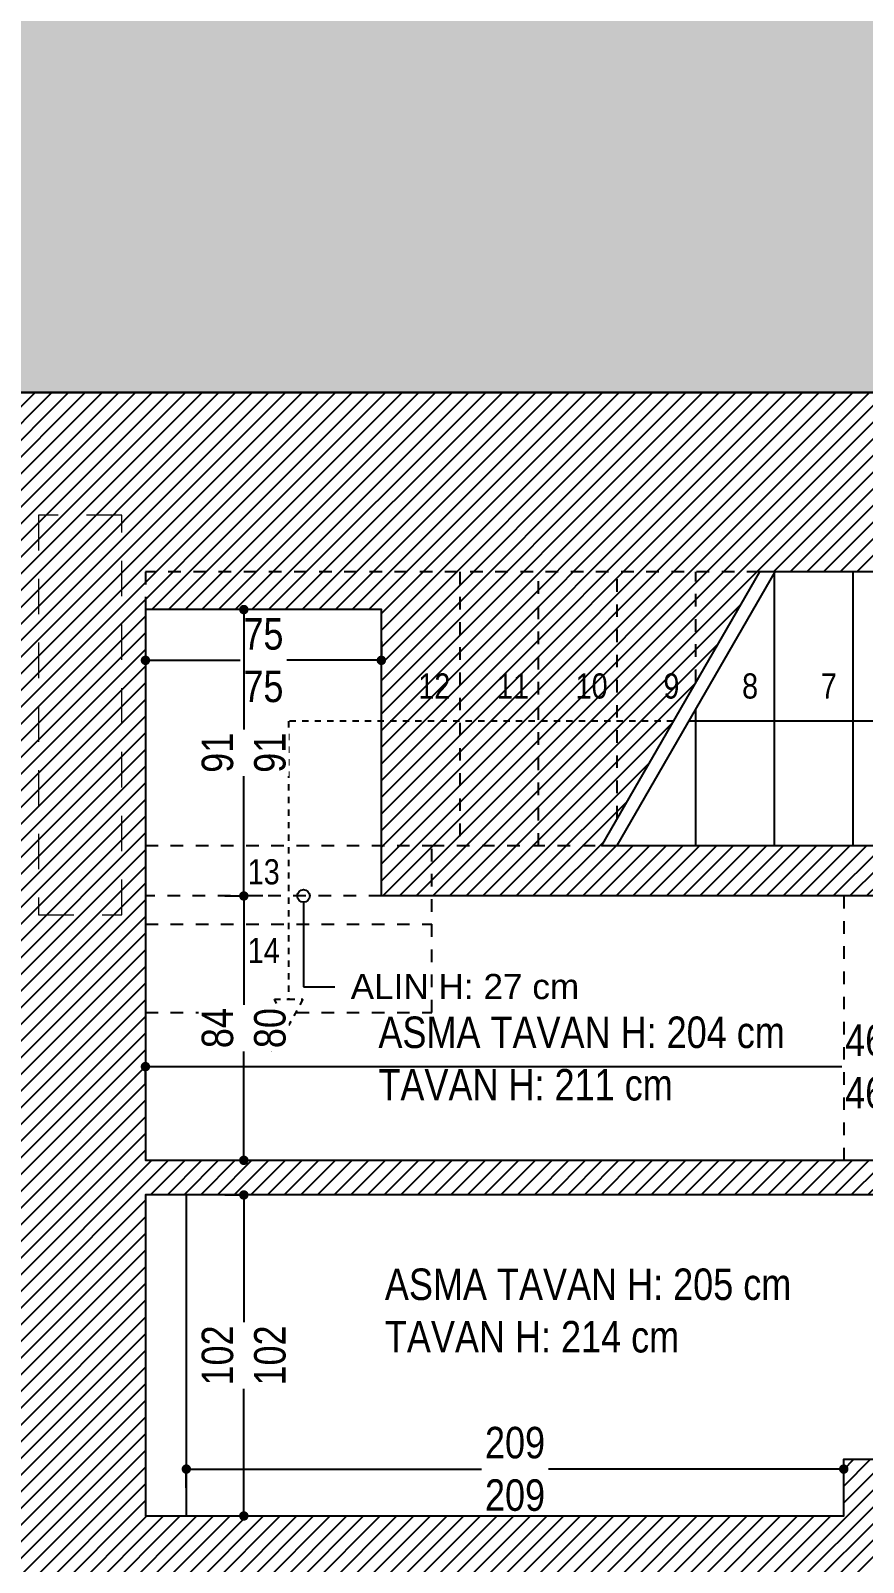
# Model space of a CAD drawing. Header units: millimetres. Extents: x 863 to 22635, y -482 to 12118.
# Drawn here: x 20797.5 to 21062.3, y 10191.9 to 10678.6 of the extents above; entities that cross this region are included whole.
import ezdxf
from ezdxf import colors
from ezdxf.entities.mleader import LeaderData, LeaderLine
from ezdxf.math import Vec2, Vec3

# ---------------------------------------------------------------- set-up
doc = ezdxf.new("R2010")
doc.units = ezdxf.units.MM
doc.header["$PDMODE"] = 35
doc.linetypes.add('JIS_02_0.7', pattern=[1.35, 0.75, -0.6])
doc.linetypes.add('JIS_02_1.0', pattern=[2, 1, -1])
doc.layers.add('ABOVE_0G', color=235, linetype='JIS_02_0.7', lineweight=9)
for name, color, linetype in [('CEILING_0G', 92, 'Continuous'), ('DIM_0G', 20, 'Continuous'), ('ELE-6_0G', 23, 'Continuous'), ('Existing WALL HATCH_0G', 251, 'Continuous'), ('Existing WALL_0G', 65, 'Continuous'), ('HATCH_0G', 251, 'Continuous'), ('STAIR_0G', 181, 'Continuous'), ('SYMBOL_0G', 32, 'Continuous')]:
    doc.layers.add(name, color=color, linetype=linetype)
doc.styles.add('0G_50', font='ARIALN.TTF', dxfattribs={"height": 50})
doc.styles.add('OZGU', font='ARIALN.TTF')
doc.styles.get("Standard").update_dxf_attribs({"font": 'arial.ttf'})
doc.dimstyles.new('0G_1_50_ORTA', dxfattribs={"dimtxt": 10, "dimasz": 3, "dimexe": 1, "dimexo": 4, "dimgap": 1, "dimtad": 0, "dimdec": 1, "dimzin": 9, "dimtxsty": 'OZGU', "dimblk": 'DOT', "dimcen": 2, "dimclrd": 256, "dimclre": 256, "dimclrt": 256, "dimadec": 1, "dimazin": 2, "dimtfac": 1, "dimtdec": 1, "dimtix": 1, "dimtmove": 2, "dimatfit": 3, "dimldrblk": 'ARCHTICK', "dimfxl": 6, "dimfxlon": 1, "dimtfill": 1, "dimarcsym": 0})

# ---------------------------------------------------------------- blocks, each defined once
blk = doc.blocks.new('_DotBlank')
at = {"color": 0, "linetype": 'ByBlock', "lineweight": -2}
blk.add_line((-0.5, 0), (-1, 0), dxfattribs=at)
blk.add_circle((0, 0), 0.5, dxfattribs=at)
blk = doc.blocks.new('_Dot')
at = {"color": 0, "linetype": 'ByBlock', "lineweight": -2}
blk.add_line((-0.5, 0), (-1, 0), dxfattribs=at)
at = {"color": 0, "linetype": 'ByBlock', "const_width": 0.5}
blk.add_lwpolyline([(-0.25, 0, 1), (0.25, 0, 1)], format="xyb", close=True, dxfattribs=at)
blk = doc.blocks.new('*D868')
at = {"layer": 'Defpoints', "color": 0, "transparency": 16777216}
for p in [(20834.04, 10308.66), (20834.04, 10206.66), (20865.32, 10206.66)]:
    blk.add_point(p, dxfattribs=at)
at = {"layer": 'DIM_0G', "lineweight": -2, "transparency": 16777216}
for p, q in [((20859.32, 10308.66), (20866.32, 10308.66)), ((20865.32, 10305.66), (20865.32, 10267.3)), ((20865.32, 10209.66), (20865.32, 10248.02)), ((20859.32, 10206.66), (20866.32, 10206.66))]:
    blk.add_line(p, q, dxfattribs=at)
at = {"layer": 'DIM_0G', "lineweight": -2, "transparency": 16777216, "xscale": 3, "yscale": 3, "zscale": 3}
for p, rotation in [((20865.32, 10308.66), 90), ((20865.32, 10206.66), 270)]:
    blk.add_blockref('_Dot', p, dxfattribs=dict(at, rotation=rotation))
at = {"layer": 'DIM_0G', "transparency": 16777216, "insert": (20865.32, 10257.66), "char_height": 10, "attachment_point": 5, "rotation": 90, "style": 'OZGU', "bg_fill": 3, "box_fill_scale": 1.1, "bg_fill_color": 256, "bg_fill_true_color": 13158600, "bg_fill_transparency": 0}
blk.add_mtext('102\\P102', dxfattribs=at)
blk = doc.blocks.new('_ArchTick')
at = {"color": 0, "linetype": 'ByBlock', "const_width": 0.15}
blk.add_lwpolyline([(-0.5, -0.5), (0.5, 0.5)], dxfattribs=at)
blk = doc.blocks.new('*D869')
at = {"layer": 'Defpoints', "color": 0, "transparency": 16777216}
for p in [(20847.04, 10221.56), (20847.04, 10206.66), (21056.04, 10206.66)]:
    blk.add_point(p, dxfattribs=at)
at = {"layer": 'DIM_0G', "lineweight": -2, "transparency": 16777216}
for p, q in [((20847.04, 10215.56), (20847.04, 10222.56)), ((20850.04, 10221.56), (20941.4, 10221.56)), ((21053.04, 10221.56), (20961.67, 10221.56)), ((21056.04, 10215.56), (21056.04, 10222.56))]:
    blk.add_line(p, q, dxfattribs=at)
at = {"layer": 'DIM_0G', "lineweight": -2, "transparency": 16777216, "xscale": 3, "yscale": 3, "zscale": 3, "rotation": 180}
blk.add_blockref('_Dot', (20847.04, 10221.56), dxfattribs=at)
at = {"layer": 'DIM_0G', "lineweight": -2, "transparency": 16777216, "xscale": 3, "yscale": 3, "zscale": 3}
blk.add_blockref('_Dot', (21056.04, 10221.56), dxfattribs=at)
at = {"layer": 'DIM_0G', "transparency": 16777216, "insert": (20951.54, 10221.56), "char_height": 10, "attachment_point": 5, "style": 'OZGU', "bg_fill": 3, "box_fill_scale": 1.1, "bg_fill_color": 256, "bg_fill_true_color": 13158600, "bg_fill_transparency": 0}
blk.add_mtext('209\\P209', dxfattribs=at)
blk = doc.blocks.new('*D870')
at = {"layer": 'Defpoints', "color": 0, "transparency": 16777216}
for p in [(21298.04, 10397.66), (21298.04, 10349.43), (20834.04, 10319.66)]:
    blk.add_point(p, dxfattribs=at)
at = {"layer": 'DIM_0G', "lineweight": -2, "transparency": 16777216}
for p, q in [((21298.04, 10355.43), (21298.04, 10348.43)), ((20834.04, 10343.43), (20834.04, 10350.43)), ((20837.04, 10349.43), (21055.82, 10349.43)), ((21295.04, 10349.43), (21076.25, 10349.43))]:
    blk.add_line(p, q, dxfattribs=at)
at = {"layer": 'DIM_0G', "lineweight": -2, "transparency": 16777216, "xscale": 3, "yscale": 3, "zscale": 3, "rotation": 180}
blk.add_blockref('_Dot', (20834.04, 10349.43), dxfattribs=at)
at = {"layer": 'DIM_0G', "lineweight": -2, "transparency": 16777216, "xscale": 3, "yscale": 3, "zscale": 3}
blk.add_blockref('_Dot', (21298.04, 10349.43), dxfattribs=at)
at = {"layer": 'DIM_0G', "transparency": 16777216, "insert": (21066.04, 10349.43), "char_height": 10, "attachment_point": 5, "style": 'OZGU', "bg_fill": 3, "box_fill_scale": 1.1, "bg_fill_color": 256, "bg_fill_true_color": 13158600, "bg_fill_transparency": 0}
blk.add_mtext('464\\P{\\C2;463}', dxfattribs=at)
blk = doc.blocks.new('*D954')
at = {"layer": 'Defpoints', "color": 0, "transparency": 16777216}
for p in [(20834.04, 10494.66), (20909.04, 10494.66), (20909.04, 10478.53)]:
    blk.add_point(p, dxfattribs=at)
at = {"layer": 'DIM_0G', "lineweight": -2, "transparency": 16777216}
for p, q in [((20834.04, 10484.53), (20834.04, 10477.53)), ((20909.04, 10484.53), (20909.04, 10477.53)), ((20837.04, 10478.53), (20864.67, 10478.53)), ((20906.04, 10478.53), (20878.41, 10478.53))]:
    blk.add_line(p, q, dxfattribs=at)
at = {"layer": 'DIM_0G', "lineweight": -2, "transparency": 16777216, "xscale": 3, "yscale": 3, "zscale": 3, "rotation": 180}
blk.add_blockref('_Dot', (20834.04, 10478.53), dxfattribs=at)
at = {"layer": 'DIM_0G', "lineweight": -2, "transparency": 16777216, "xscale": 3, "yscale": 3, "zscale": 3}
blk.add_blockref('_Dot', (20909.04, 10478.53), dxfattribs=at)
at = {"layer": 'DIM_0G', "transparency": 16777216, "insert": (20871.54, 10478.53), "char_height": 10, "attachment_point": 5, "style": 'OZGU', "bg_fill": 3, "box_fill_scale": 1.1, "bg_fill_color": 256, "bg_fill_true_color": 13158600, "bg_fill_transparency": 0}
blk.add_mtext('75\\P75', dxfattribs=at)
blk = doc.blocks.new('*D955')
at = {"layer": 'Defpoints', "color": 0, "transparency": 16777216}
for p in [(20909.04, 10494.66), (20865.32, 10403.66), (20909.04, 10403.66)]:
    blk.add_point(p, dxfattribs=at)
at = {"layer": 'DIM_0G', "lineweight": -2, "transparency": 16777216}
for p, q in [((20871.32, 10494.66), (20864.32, 10494.66)), ((20865.32, 10491.66), (20865.32, 10455.25)), ((20865.32, 10406.66), (20865.32, 10443.08)), ((20871.32, 10403.66), (20864.32, 10403.66))]:
    blk.add_line(p, q, dxfattribs=at)
at = {"layer": 'DIM_0G', "lineweight": -2, "transparency": 16777216, "xscale": 3, "yscale": 3, "zscale": 3}
for p, rotation in [((20865.32, 10494.66), 90), ((20865.32, 10403.66), 270)]:
    blk.add_blockref('_Dot', p, dxfattribs=dict(at, rotation=rotation))
at = {"layer": 'DIM_0G', "transparency": 16777216, "insert": (20865.32, 10449.16), "char_height": 10, "attachment_point": 5, "rotation": 90, "style": 'OZGU', "bg_fill": 3, "box_fill_scale": 1.1, "bg_fill_color": 256, "bg_fill_true_color": 13158600, "bg_fill_transparency": 0}
blk.add_mtext('91\\P91', dxfattribs=at)
blk = doc.blocks.new('*D956')
at = {"layer": 'Defpoints', "color": 0, "transparency": 16777216}
for p in [(20834.04, 10403.66), (20834.04, 10319.66), (20865.32, 10319.66)]:
    blk.add_point(p, dxfattribs=at)
at = {"layer": 'DIM_0G', "lineweight": -2, "transparency": 16777216}
for p, q in [((20859.32, 10403.66), (20866.32, 10403.66)), ((20865.32, 10400.66), (20865.32, 10368.52)), ((20865.32, 10322.66), (20865.32, 10354.8)), ((20859.32, 10319.66), (20866.32, 10319.66))]:
    blk.add_line(p, q, dxfattribs=at)
at = {"layer": 'DIM_0G', "lineweight": -2, "transparency": 16777216, "xscale": 3, "yscale": 3, "zscale": 3}
for p, rotation in [((20865.32, 10403.66), 90), ((20865.32, 10319.66), 270)]:
    blk.add_blockref('_Dot', p, dxfattribs=dict(at, rotation=rotation))
at = {"layer": 'DIM_0G', "transparency": 16777216, "insert": (20865.32, 10361.66), "char_height": 10, "attachment_point": 5, "rotation": 90, "style": 'OZGU', "bg_fill": 3, "box_fill_scale": 1.1, "bg_fill_color": 256, "bg_fill_true_color": 13158600, "bg_fill_transparency": 0}
blk.add_mtext('84\\P{\\C2;80}', dxfattribs=at)

msp = doc.modelspace()

# ---------------------------------------------------------------- hatches: boundary and pattern name
at = {"layer": 'Existing WALL HATCH_0G'}
h = msp.add_hatch(dxfattribs=at)
h.set_pattern_fill('ANSI31', color=256, scale=30)
h.set_pattern_definition([(45, (156564.517, 1761.177), (-2.65165043, 2.65165043), [])])
h.paths.add_polyline_path([(20069.04, 10242.66), (20069.04, 10235.66), (20341.04, 10235.66), (20341.04, 10300.66), (20330.04, 10300.66), (20330.04, 10242.66)], flags=17)
h.paths.add_polyline_path([(20499.04, 10325.66), (20499.04, 10305.66), (20510.04, 10305.66), (20510.04, 10325.66)], flags=17)
h.paths.add_polyline_path([(20480.04, 10515.28), (20480.04, 10455.66), (20499.04, 10455.66), (20499.04, 10417.66), (20510.04, 10417.66), (20510.04, 10500.66), (20662.04, 10500.66), (20662.04, 10479.66), (20793.04, 10479.66), (20793.04, 10150.66), (20510.04, 10150.66), (20510.04, 10213.66), (20499.04, 10213.66), (20499.04, 10150.66), (20447.04, 10150.66), (20447.04, 10140.66), (20700.04, 10140.66), (20700.04, 9954.66), (20711.04, 9954.66), (20711.04, 10127.66), (20791.04, 10127.66), (20791.04, 9858.66), (20711.04, 9858.66), (20711.04, 9865.66), (20700.04, 9865.66), (20700.04, 9846.66), (20830.04, 9846.66), (20830.04, 10184.66), (21174.04, 10184.66), (21174.04, 10200.66), (21067.04, 10200.66), (21067.04, 10224.66), (21056.04, 10224.66), (21056.04, 10206.66), (20834.04, 10206.66), (20834.04, 10308.66), (21067.04, 10308.66), (21067.04, 10319.66), (20834.04, 10319.66), (20834.04, 10494.66), (20909.04, 10494.66), (20909.04, 10403.66), (21067.04, 10403.66), (21067.04, 10419.66), (20979.04, 10419.66), (21029.27, 10506.66), (21291.04, 10506.66), (21291.04, 10397.66), (21298.04, 10397.66), (21298.04, 10299.66), (21325.04, 10299.66), (21325.04, 10646.66), (21300.04, 10646.66), (21300.04, 10563.66), (19819.04, 10563.66), (19819.04, 10515.66), (19682.04, 10515.66), (19682.04, 10266.66), (19813.04, 10266.66), (19813.04, 9473.66), (21080.04, 9473.66), (21080.04, 9691.66), (21325.04, 9691.66), (21325.04, 10200.66), (21282.04, 10200.66), (21282.04, 10184.66), (21292.04, 10184.66), (21292.04, 9725.66), (21046.04, 9725.66), (21046.04, 9507.66), (20830.04, 9507.66), (20830.04, 9611.66), (20793.04, 9611.66), (20793.04, 9519.66), (20341.04, 9519.66), (20341.04, 10140.66), (20285.04, 10140.66), (20285.04, 9519.66), (19847.04, 9519.66), (19847.04, 10235.66), (19959.04, 10235.66), (19959.04, 10242.66), (19860.04, 10242.66), (19860.04, 10300.66), (19716.04, 10300.66), (19716.04, 10492.66), (19815.04, 10492.66), (19815.04, 10374.66), (19860.04, 10374.66), (19860.04, 10503.66), (19959.04, 10503.66), (19959.04, 10538.66), (20091.04, 10538.66), (20091.04, 10458.66), (20120.04, 10458.66), (20120.04, 10518.66), (20300.04, 10518.66), (20300.04, 10396.66), (20341.04, 10396.66), (20341.04, 10455.66), (20360.04, 10455.66), (20360.04, 10515.28)])
at = {"layer": 'HATCH_0G'}
h = msp.add_hatch(dxfattribs=at)
h.set_pattern_fill('DOTS', color=256, scale=100, angle=45)
h.set_pattern_definition([(45, (156564.517, 1761.177), (-2.2097087, 6.62912607), [0, -6.25])])
h.paths.add_polyline_path([(19819.04, 10563.66), (19819.04, 10515.66), (19797.04, 10515.66), (19797.04, 10646.66), (19822.04, 10646.66), (19822.04, 11586.66), (21340.04, 11586.66), (21340.04, 10646.66), (21300.04, 10646.66), (21300.04, 10563.66)])
h.paths.add_polyline_path([(21035.9, 11186.65), (21185.89, 11186.65), (21185.89, 11271.47), (21035.9, 11271.47)], flags=24)
h.paths.add_polyline_path([(19940.2, 11041.83), (20178.36, 11041.83), (20178.36, 11263.19), (19940.2, 11263.19)], flags=24)

# ---------------------------------------------------------------- linework, layer by layer
at = {"layer": 'ABOVE_0G', "ltscale": 15}
msp.add_lwpolyline([(20826.54, 10524.66), (20800.04, 10524.66), (20800.04, 10397.66), (20826.54, 10397.66)], close=True, dxfattribs=at)
at = {"layer": 'CEILING_0G', "linetype": 'JIS_02_1.0', "ltscale": 4}
msp.add_lwpolyline([(20909.04, 10403.66), (20834.04, 10403.66)], dxfattribs=at)
at = {"layer": 'Existing WALL_0G'}
msp.add_lwpolyline([(19819.04, 10563.66), (19819.04, 10515.66), (19797.04, 10515.66), (19797.04, 10646.66), (19822.04, 10646.66), (19822.04, 11586.66), (21340.04, 11586.66), (21340.04, 10646.66), (21300.04, 10646.66), (21300.04, 10563.66)], close=True, dxfattribs=at)
for points in [[(19819.04, 10563.66), (21300.04, 10563.66)], [(21291.04, 10506.66), (21029.27, 10506.66), (20979.04, 10419.66), (21067.04, 10419.66)], [(21067.04, 10403.66), (21056.04, 10403.66), (21056.04, 10403.66), (20909.04, 10403.66), (20909.04, 10494.66), (20834.04, 10494.66), (20834.04, 10319.66), (21067.04, 10319.66)], [(21067.04, 10308.66), (20834.04, 10308.66), (20834.04, 10206.66), (21056.04, 10206.66), (21056.04, 10224.66), (21067.04, 10224.66)]]:
    msp.add_lwpolyline(points, dxfattribs=at)
at = {"layer": 'Existing WALL_0G', "linetype": 'JIS_02_1.0', "ltscale": 4}
msp.add_lwpolyline([(21029.27, 10506.66), (20834.04, 10506.66), (20834.04, 10494.66)], dxfattribs=at)
at = {"layer": 'STAIR_0G', "linetype": 'JIS_02_1.0', "ltscale": 4}
for points in [[(20934.04, 10506.66), (20934.04, 10419.66)], [(20959.04, 10419.66), (20959.04, 10506.66)], [(20984.04, 10428.32), (20984.04, 10506.66)], [(21009.04, 10471.62), (21009.04, 10506.66)], [(20834.04, 10419.66), (20925.04, 10419.66)], [(20925.04, 10366.66), (20925.04, 10419.66), (20979.04, 10419.66)], [(20834.04, 10394.66), (20925.04, 10394.66)], [(20834.04, 10366.66), (20925.04, 10366.66)]]:
    msp.add_lwpolyline(points, dxfattribs=at)
at = {"layer": 'STAIR_0G'}
for points in [[(21034.04, 10419.66), (21034.04, 10506.66)], [(21059.04, 10419.66), (21059.04, 10506.66)], [(21009.04, 10419.66), (21009.04, 10462.96)]]:
    msp.add_lwpolyline(points, dxfattribs=at)
at = {"layer": 'SYMBOL_0G'}
for points in [[(20984.04, 10419.66), (21034.27, 10506.66)], [(21201.54, 10459.16), (21006.84, 10459.16)]]:
    msp.add_lwpolyline(points, dxfattribs=at)
at = {"layer": 'SYMBOL_0G', "linetype": 'JIS_02_1.0', "ltscale": 2}
msp.add_lwpolyline([(21001.84, 10459.16), (20879.54, 10459.16), (20879.54, 10370.83), (20884.04, 10370.83), (20879.54, 10362.5), (20875.03, 10370.83), (20879.54, 10370.83)], dxfattribs=at)

# ---------------------------------------------------------------- texts
at = {"layer": 'DIM_0G', "char_height": 10, "attachment_point": 1, "style": '0G_50'}
for s, insert in [('ASMA TAVAN H: 204 cm\\PTAVAN H: 211 cm', (20908.1, 10365.34)), ('ASMA TAVAN H: 205 cm\\PTAVAN H: 214 cm', (20910.16, 10285.28))]:
    msp.add_mtext_dynamic_manual_height_columns(s, width=287.937, gutter_width=250, heights=[0], dxfattribs=dict(at, insert=insert))
at = {"layer": 'SYMBOL_0G', "char_height": 8, "attachment_point": 1, "style": '0G_50'}
for s, insert in [('12', (20920.79, 10474.38)), ('11', (20945.79, 10474.38)), ('10', (20970.79, 10474.38)), ('9', (20998.72, 10474.38)), ('8', (21023.72, 10474.38)), ('7', (21048.72, 10474.38)), ('13', (20866.55, 10415.34)), ('14', (20866.55, 10390.34)), ('15', (20866.55, 10362.34))]:
    msp.add_mtext_dynamic_manual_height_columns(s, width=190.7208, gutter_width=250, heights=[0], dxfattribs=dict(at, insert=insert))

# ---------------------------------------------------------------- leaders
at = {"layer": 'DIM_0G'}
ml = msp.add_multileader_mtext('Standard', dxfattribs=at)
ml.set_content('ALIN H: 27 cm', color=256)
ml.set_leader_properties()
ml.set_arrow_properties(name='DOTBLANK')
ml.build(insert=Vec2(0, 0))
ml.multileader.update_dxf_attribs({"dogleg_length": 10})
ctx = ml.context
ctx.base_point, ctx.char_height, ctx.landing_gap_size, ctx.plane_origin = Vec3(20894.28, 10374.81), 8, 5, Vec3(20884.28, 10408.66)
notes = []
notes.append((ctx, [(0, (1, 1, 0), (20884.28, 10374.81), (1, 0), 10, [(0, [(20884.28, 10403.66)], 0, [])])]))
ctx.mtext.insert, ctx.mtext.flow_direction = Vec3(20899.28, 10378.88), 5
for ctx, leaders in notes:
    for number, flags, end, landing, length, lines in leaders:
        leader = LeaderData()
        leader.index, (leader.has_last_leader_line, leader.has_dogleg_vector, leader.attachment_direction) = number, flags
        leader.last_leader_point, leader.dogleg_vector, leader.dogleg_length = Vec3(end), Vec3(landing), length
        for number, points, colour, breaks in lines:
            line = LeaderLine()
            line.index, line.vertices, line.color, line.breaks = number, Vec3.list(points), colors.encode_raw_color(colour), breaks
            leader.lines.append(line)
        ctx.leaders.append(leader)

# ---------------------------------------------------------------- next in the draw order: dimensions: what is measured, and where the dimension line sits
for base, p1, p2, text, picture, middle in [((20909.04, 10478.53), (20834.04, 10494.66), (20909.04, 10494.66), '<>\\P75', '*D954', (20871.54, 10478.53)), ((21298.04, 10349.43), (20834.04, 10319.66), (21298.04, 10397.66), '<>\\P{\\C2;463}', '*D870', (21066.04, 10349.43))]:
    dim = msp.add_linear_dim(base=base, p1=p1, p2=p2, text=text, dimstyle='0G_1_50_ORTA', dxfattribs=at)
    dim.commit()
    dim.dimension.update_dxf_attribs({"geometry": picture, "text_midpoint": middle})
dim = msp.add_linear_dim(base=(20865.32, 10206.66), p1=(20834.04, 10308.66), p2=(20834.04, 10206.66), angle=90, text='<>\\P102', dimstyle='0G_1_50_ORTA', dxfattribs=at)
dim.commit()
dim.dimension.update_dxf_attribs({"geometry": '*D868', "text_midpoint": (20865.32, 10257.66)})

# ---------------------------------------------------------------- next in the draw order: linework, layer by layer
at = {"layer": 'Existing WALL_0G', "linetype": 'JIS_02_1.0', "ltscale": 4}
msp.add_lwpolyline([(21056.04, 10403.66), (21056.04, 10319.66)], dxfattribs=at)

# ---------------------------------------------------------------- next in the draw order: dimensions: what is measured, and where the dimension line sits
at = {"layer": 'DIM_0G'}
dim = msp.add_linear_dim(base=(20865.32, 10403.66), p1=(20909.04, 10494.66), p2=(20909.04, 10403.66), angle=90, text='<>\\P91', dimstyle='0G_1_50_ORTA', dxfattribs=at)
dim.commit()
dim.dimension.update_dxf_attribs({"geometry": '*D955', "text_midpoint": (20865.32, 10449.16)})
dim = msp.add_linear_dim(base=(20847.04, 10221.56), p1=(21056.04, 10206.66), p2=(20847.04, 10206.66), text='<>\\P209', dimstyle='0G_1_50_ORTA', dxfattribs=at)
dim.commit()
dim.dimension.update_dxf_attribs({"geometry": '*D869', "text_midpoint": (20951.54, 10221.56)})

# ---------------------------------------------------------------- next in the draw order: linework, layer by layer
at = {"layer": 'ELE-6_0G'}
msp.add_lwpolyline([(20847.04, 10308.66), (20847.04, 10206.66)], dxfattribs=at)

# ---------------------------------------------------------------- next in the draw order: dimensions: what is measured, and where the dimension line sits
at = {"layer": 'DIM_0G'}
dim = msp.add_linear_dim(base=(20865.32, 10319.66), p1=(20834.04, 10403.66), p2=(20834.04, 10319.66), angle=90, text='<>\\P{\\C2;80}', dimstyle='0G_1_50_ORTA', dxfattribs=at)
dim.commit()
dim.dimension.update_dxf_attribs({"geometry": '*D956', "text_midpoint": (20865.32, 10361.66)})

doc.saveas('drawing.dxf')
